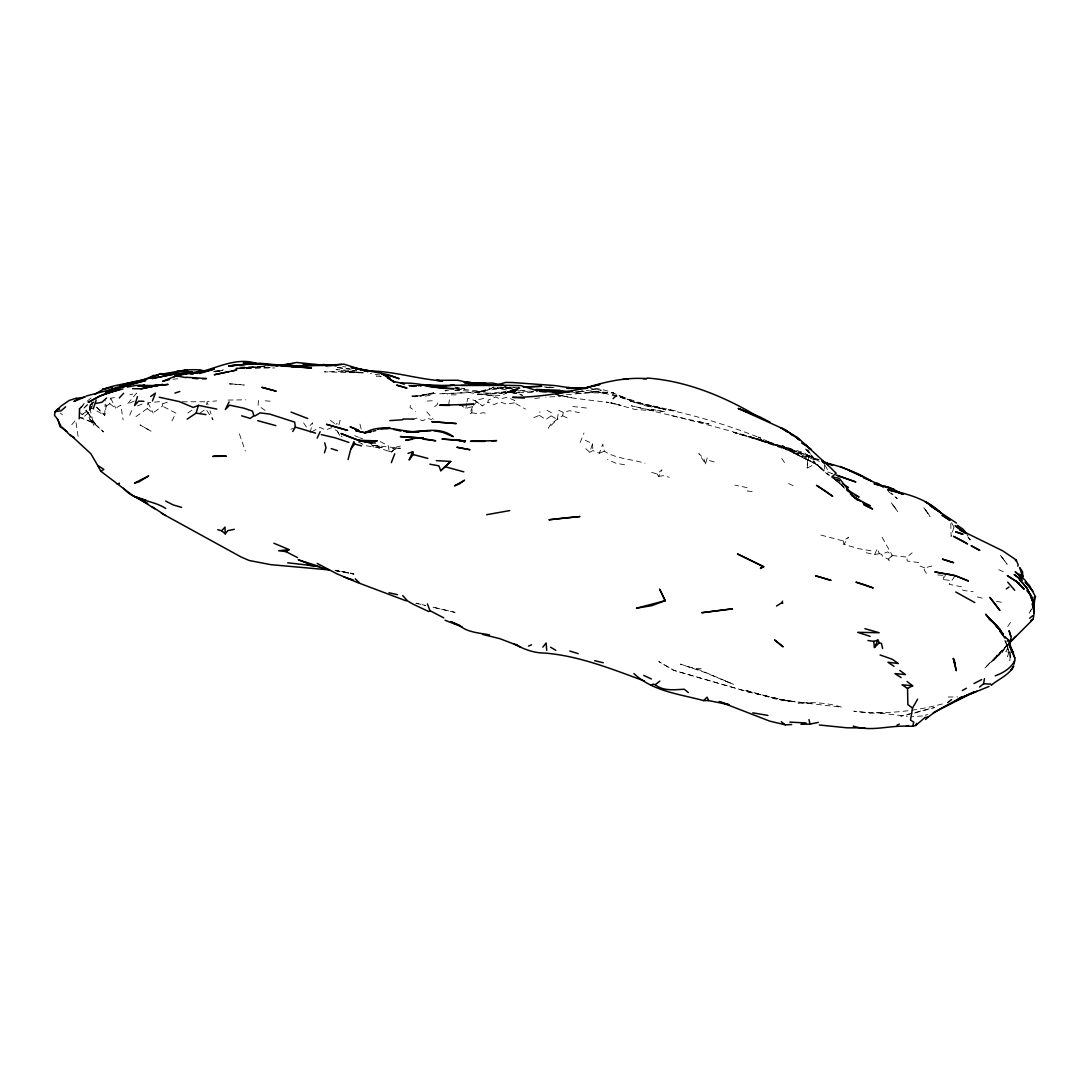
<?xml version="1.0" encoding="UTF-8"?>
<svg xmlns="http://www.w3.org/2000/svg" width="1090" height="1090" viewBox="0 0 1090 1090"><rect width="100%" height="100%" fill="white"/><g stroke="black" fill="none" stroke-linecap="round" stroke-linejoin="round"><path stroke-width="0.75" stroke-dasharray="5 3.75" d="M82.009 414.513L91.737 408.178L104.735 415.29L105.144 404.049M811.941 465.594L807.05 468.182L807.69 458.427L808.725 457.064L804.679 452.8L781.162 446.137L791.435 448.685M258.466 400.398L258.071 405.521L267.268 411.856M1010.866 651.629L1009.817 660.54L1010.403 654.341M136.005 416.584L147.259 408.587L147.94 402.81L159.453 401.651L162.805 403.736L168.95 401.556M472.597 406.556L469.627 414.132L471.738 412.797L472.597 406.556L465.88 408.396L461.819 405.875M807.05 468.182L808.725 457.064L806.164 454.448L814.203 458.032C754.825 435.945 692.927 420.577 631.369 405.834L653.877 410.821L634.966 409.445L611.163 402.769L621.164 405.521L606.449 402.006L608.792 402.523L574.048 398.218L555.723 394.553M96.192 407.088L104.735 415.29L106.166 406.148L105.485 400.616M448.671 404.758L449.502 399.349M206.596 404.69L207.059 401.76L216.651 400.875M106.166 406.148L109.749 403.75L110.662 398.231L117.434 397.114M147.259 408.587L153.063 412.933L162.41 406.093L162.805 403.736M410.358 405.398L410.017 407.442L415.508 411.366M437.553 402.987L437.294 404.499L433.643 407.51M467.092 401.719L467.692 398.381L475.09 400.602L482.352 405.848L487.925 402.183L488.279 400.084L495.528 397.019L500.351 398.885L507.068 397.291L514.821 400.48L514.426 402.85L525.421 409.063M533.896 417.579L539.359 415.344L539.986 411.652M539.359 415.344L545.831 419.582L551.172 415.849L551.663 412.865L546.226 409.894M563.23 412.333L558.898 410.426L557.208 419.405L548.311 428.179L551.172 423.506L562.658 415.753L563.23 412.333L569.62 410.698L579.471 412.701M1009.013 651.929L1007.528 656.507L1008.359 650.485L1007.269 645.989M84.611 416.23L87.445 413.614L90.02 408.75L93.767 425.236L88.562 413.451L90.157 404.131M465.88 408.396L466.779 403.395M91.737 408.178L92.718 403.041M931.923 566.037L924.688 567.822L924.211 569.988L928.217 576.297M79.516 412.306L82.554 414.813L86.219 410.208L89.925 419.405L95.375 424.201L88.562 413.451L90.633 404.676M310.146 432.635L312.571 422.797L308.62 427.239M338.867 424.964L340.135 420.427L335.856 424.501M705.53 463.918L703.745 458.399L698.826 453.59L705.53 463.918L707.778 455.852M953.9 527.328L951.107 536.484L950.725 521.388L955.535 529.59M585.834 448.712L589.745 452.309L592.538 443.698L585.357 440.346M1008.958 643.209L1005.961 651.766L1007.923 647.324M589.745 452.309L592.906 450.592L599.391 453.181L602.784 444.107L604.351 451.233C616.586 459.081 631.492 458.931 644.939 463.291M92.091 401.856L90.102 407.06L92.023 403.232M129.778 415.181L131.413 411.066L133.838 408.328M580.166 442.486L584.022 432.962M866.223 552.78L874.711 554.456L877.273 548.597L879.385 553.666L881.606 554.292L887.669 551.881L892.328 555.546L906.825 557.099L912.139 552.862M949.39 580.275L943.341 579.621L945.97 573.967M171.988 420.944L175.858 413.083L162.41 406.093M657.066 474L658.687 476.439L662.012 469.79L657.066 474L651.084 472.202M89.148 410.685L94.026 401.829M1031.59 608.86L1028.837 613.847L1031.331 609.61M1007.133 644.19L1002.282 652.297L1007.269 644.422L993.63 660.704L1007.187 645.226L999.298 654.818L984.284 668.524L1007.187 645.226M870.937 550.777L859.492 548.842L843.892 544.387L848.674 537.125L843.36 540.967L819.448 534.686M882.096 537.288L892.328 555.546L888.963 560.614L888.214 559.143L882.777 556.649L881.606 554.292M1007.719 626.518L1010.88 621.831M954.854 576.12L949.213 584.308L962.538 586.992L962.892 590.385L973.138 591.72M81.328 407.606L83.821 404.008L92.786 396.528M71.749 424.759L75.632 420.086L78.276 437.608M473.537 405.439L476.357 402.115M80.496 407.755L83.821 404.008L78.916 408.968L83.848 408.137L87.582 404.976M83.848 408.137L88.372 403.273M998.372 654.518L987.295 665.581M372.467 445.251L400.398 448.276L392.673 448.358L398.082 448.181L394.062 449.693L391.324 452.078L376.881 447.418L365.259 445.633L361.131 443.439M888.214 559.143L892.328 555.546M391.324 452.078L394.062 449.693M90.988 404.118L93.577 402.019M1003.645 649.722L996.246 655.553L999.298 654.818M388.871 451.383L391.664 451.819L396.447 447.036L401.801 445.674M187.821 412.974L193.393 409.227M200.056 412.947L205.901 409.104L212.986 419.95L210.016 410.848M109.749 403.75L115.717 408.178L120.813 405.099L123.115 419.827M311.563 431.858L320.038 427.444L325.747 429.991L331.442 427.661L337.192 431.013L342.015 436.927M493.443 386.964C481.739 396.215 467.923 389.498 454.857 390.479M563.162 394.934L560.451 396.324L545.695 397.142M412.497 419.732L416.707 418.042L422.443 420.794L427.743 418.424L431.681 419.65M599.391 453.181L604.351 451.233M137.408 405.916L142.463 403.927M134.165 401.052L127.203 404.322L136.591 393.149L129.86 394.784M290.839 429.242L295.049 427.88M942.305 703.963C913.747 711.566 883.173 714.754 853.783 711.171L870.937 713.282L884.249 712.683L876.564 712.765L907.384 716.266M914.537 713.051L934.484 707.546L900.844 716.144L909.973 714.073M925.178 715.258L927.876 714.536M420.835 395.493L412.647 396.692L436.041 393.122L420.263 395.643L433.725 392.727L415.018 396.76L410.085 395.943L420.835 395.493L426.885 393.994M520.134 388.135L507.572 392.141L511.905 390.711L499.166 393.585L477.379 394.648C492.489 393.027 507.858 389.566 522.56 395.288L510.284 392.332L499.833 392.455L505.283 391.705L519.508 392.781L507.695 391.855L517.573 390.602L499.166 393.585L472.188 392.4L439.256 393.831L469.49 392.645L493.838 395.983L502.054 395.261L512.395 390.193L519.589 387.672L504.357 393.708L519.93 388.149M483.619 398.409L475.09 400.602L482.352 405.848M215.071 371.826L223.218 370.423M213.286 371.377L223.532 369.864M658.687 476.439L663.129 475.649L669.301 477.27M874.711 554.456L879.385 553.666M514.426 402.85L506.537 404.077L499.847 401.91L494.247 404.594L487.925 402.183M219.812 371.268L214.417 371.377L223.941 370.437M578.109 391.692L583.055 390.956M922.481 715.98L912.058 716.621M534.795 398.531L539.564 397.864M430.114 395.479L419.923 396.719M235.59 369.088L248.084 367.534L250.673 367.575L238.628 368.297L274.625 367.957M579.648 391.528L582.7 391.187L579.362 391.419M238.983 368.284L264.202 366.485M172.888 379.197L177.806 378.775M264.257 366.512L235.835 368.229L265.919 366.458M262.213 366.472L238.901 367.153M409.336 386.514L421.544 385.819M412.088 386.405L421.135 385.642M448.399 390.533L445.02 390.779L448.303 390.683M455.17 390.056L463.618 389.457L482.27 391.446L475.54 392.645L484.655 390.888L481.807 391.746L490.963 388.394L475.989 392.277L503.689 387.931L492.939 388.762L518.595 387.182L497.149 387.277L512.668 388.926L506.223 387.086M237.811 368.515L269.993 367.235M566.446 394.73L593.164 392.277L584.948 392.836L613.793 392.931L590.63 391.133L605.631 393.476M427.253 401.052L434.406 400.657M532.383 392.414L524.358 392.836L489.042 387.005M409.063 385.751L412.088 385.601M227.96 400.057L245.836 399.826M456.192 394.853L447.322 394.798M354.741 371.091L346.13 371.281L336.156 369.633L356.866 370.668M579.212 391.719L584.254 391.61L575.425 391.719M948.137 697.014L957.674 696.96M182.234 401.801L207.059 401.76L208.04 404.785M701.211 668.688L694.534 668.647L680.405 664.137L704.249 672.244L733.693 684.425L700.448 670.241L691.85 667.802M380.165 375.069L370.3 373.502M411.598 385.955L421.299 386.119M216.528 371.377L217.523 371.39M373.747 445.36L382.168 447.608L373.965 447.472L369.769 442.594M363.12 372.916L324.398 371.84L348.31 371.363L363.065 372.535M382.168 447.608L376.881 447.418L374.17 445.401M533.541 391.474L515.202 390.097L510.856 388.68L523.418 391.092L533.255 391.732M337.573 367.63L349.727 368.924M269.966 367.453L265.061 367.18L270.048 367.48M572.754 406.502L588.464 408.219M363.174 372.712L345.353 371.704L361.73 372.576M937.85 574.989L943.272 575.329M265.197 400.861L271.805 401.297M586.365 390.465L601.939 392.441L617.104 396.719M337.437 367.521L351.92 369.387M553.965 387.686L545.586 386.977L552.862 387.945M325.556 366.526L328.417 366.799M752.141 491.522L747.495 491.072L747.726 487.721L734.919 485.145M408.505 385.192L421.721 385.588L413.505 385.656M591.597 389.225L601.298 390.247L590.562 388.653M573.544 392.604L581.856 393.49L571.473 391.882M549.237 387.005L552.494 387.386M594.472 388.34C614.951 390.043 631.873 404.254 652.215 407.088L628.262 400.411L634.911 402.387L618.33 395.52L645.961 404.826L665.704 409.922L657.433 406.992L635.361 402.087L676.045 411.025L666.617 409.472C698.649 416.135 730.491 426.176 760.834 438.194L758.422 437.063L775.385 445.006L766.066 440.905L782.688 446.519M454.571 388.49L462.378 389.552L454.734 388.231M982.185 598.11L973.888 596.162M471.738 412.797L477.938 413.737L483.333 412.688L488.838 414.077M342.71 366.512L345.925 367.044M335.202 570.52L353.773 573.681L335.339 570.52M558.175 395.03L574.048 398.218M624.597 464.762L615.836 463.223L607.443 459.585M512.572 390.751L515.611 391.283M454.68 387.059L464.599 388.817L455.852 387.223M544.441 386.95L551.049 388.176M555.859 394.594L565.356 396.379M375.464 445.524L379.81 446.341M335.039 570.561L353.909 574.158L335.938 570.22M996.437 601.326L1001.192 602.266L1001.724 605.754M79.325 417.238L83.331 418.042M671.522 415.549L709.059 423.969L699.453 421.789M416.08 603.274L425.795 605.549L415.985 603.192M664.096 409.254L652.651 406.42L661.303 408.573M733.502 432.362L760.956 439.733L774.431 445.033L757.945 438.875L801.395 453.018L733.502 432.362L760.956 439.733L750.383 437.09L819.367 461.397M709.44 460.566L714.645 462.037M741.84 434.856L806.913 454.966L819.258 459.803M818.277 460.539L767.36 441.981L783.424 448.194L815.17 463.223L801.014 456.819L782.375 445.415L793.888 453.113L807.69 458.427M504.616 386.623L513.226 389.362L504.67 385.846M832.556 473.7L827.882 472.052L831.861 473.591M612.294 394.294L626.777 399.54L618.289 396.379M924.688 567.822L919.783 565.969L918.543 562.549L907.193 561.023L906.825 557.099M79.297 417.47L95.375 423.424L86.914 420.127L92.991 422.47L103.55 431.953L89.925 419.405M354.741 435.7L358.419 437.172M725.136 680.964L728.501 682.326M359.645 437.676L362.67 438.902M806.913 454.966L818.1 459.83L810.933 456.656M998.794 569.675L1004.83 572.427M788.601 483.524L794.024 486.086M562.658 415.753L568.476 418.56M801.831 457.201L818.059 465.062L808.072 459.912L815.783 464.163L828.359 474.94M358.215 441.845L361.866 443.712M380.219 441.586L388.299 445.769L389.198 451.137M793.888 453.113L801.014 456.819M836.929 479.314L839.695 480.799L836.82 479.232M829.64 475.335L826.765 473.769L818.617 465.512L828.618 474.858M551.172 415.849L557.208 419.405M832.092 477.638L838.782 481.889L832.161 477.352M837.324 480.336L833.196 477.611L844.723 488.293M839.177 482.897L834.627 479.573M334.548 423.506L330.624 420.495L332.259 423.124M60.182 413.028L62.512 414.84M888.173 491.304L897.193 498.607L891.47 493.116M806 449.121L815.811 460.253L806.191 449.68M843.374 486.971L839.736 483.633L843.742 487.462L841.017 483.851M97.092 407.496L104.735 415.29M805.701 449.039L810.769 454.666L807.785 449.353M426.803 411.816L433.22 419.241M843.742 487.462L839.014 481.276M837.393 479.055L840.118 482.652M967.77 536.73L970.059 539.904L967.498 534.781M86.219 410.208L88.562 413.451M781.707 458.427L784.895 463.127M303.606 422.92L307.339 428.479M968.288 537.152L970.059 539.904L967.143 534.904M825.103 465.512L827.514 469.558M337.192 431.013L341.184 437.935M110.662 398.231L115.717 408.178M147.94 402.81L153.063 412.933M1009.272 653.55L1010.362 657.583L1009.463 651.67M1004.68 640.634L1006.629 644.653M239.391 433.875L245.304 450.974M1006.847 644.694L1005.552 640.797L1008.359 650.485L1006.888 644.776M359.945 424.146L361.294 429.528M843.36 540.967L843.892 544.387M592.538 443.698L592.906 450.592M824.299 464.149L824.653 471.166M943.286 576.76L943.341 579.621M803.112 702.914L798.125 703.35C812.827 701.824 827.814 702.818 841.971 707.247L788.656 701.115L748.667 692.027L673.784 670.35L658.81 661.562L673.784 670.35L748.667 692.027L788.656 701.115L813.549 703.527L803.112 702.914M232.238 383.966L229.336 383.884L244.296 385.043L232.238 383.966M794.46 701.538L774.731 698.84L744.484 690.011L773.205 697.886L789.828 701.279L779.8 699.712L794.46 701.538M381.064 376.513L376.322 376.077L381.05 376.554M493.838 395.983L485.513 394.648L493.838 395.983M652.965 409.554L650.894 409.336L665.322 411.925L652.965 409.554M454.966 612.362L432.28 607.062L454.966 612.362M809.461 455.933L806.164 454.448L815.456 459.203L809.461 455.933M151.06 431.218L139.97 424.882L151.06 431.218M821.22 468.932L813.208 460.825L821.22 468.932M926.99 511.428L923.23 507.082L930.043 516.728L926.99 511.428M1003.536 559.156L999.857 554.619L1007.133 564.266L1003.536 559.156M894.345 506.755L890.925 502.327L897.847 511.782L894.345 506.755"/><path stroke-width="1.5" d="M1033.865 606.176L1033.211 600.617L1030.677 595.644M79.229 418.792L79.556 408.682M1022.761 577.319L1022.543 571.678L1019.586 567.549L1022.788 576.596L1021.507 572.196M917.644 699.167L912.521 708.01L910.531 720.081L913.815 722.22L912.602 726.281L906.24 726.117M93.358 408.587L96.192 400.057M229.104 401.883L225.344 409.486L229.581 405.167L243.956 408.191L252.499 411.121L253.875 415.617L250.305 418.424L241.612 415.808M688.376 692.572L684.302 689.248C674.656 689.657 663.197 691.414 655.294 684.724L659.832 681.087M979.501 687.027L983.575 683.798L984.461 678.661M1033.347 605.645L1035.5 596.707L1029.246 585.248L1025.322 582.006L1032.721 591.08L1025.322 582.006L1027.298 584.24M1015.648 636.396L1009.217 643.168L1033.088 619.297C1035.241 609.651 1034.982 597.565 1027.012 590.617L1029.818 594.05M1013.986 664.219L1015.035 658.742L1010.73 647.678L1013.4 652.91M348.064 459.571L350.748 449.189L353.937 441.682L354.713 444.025L350.748 449.189M1017.815 566.241L1018.196 564.824L1016.152 559.947L1002.609 550.777L959.854 529.835L963.615 531.756L955.181 525.653L962.456 531.579M187.153 419.146L196.118 413.137L198.421 405.357L216.801 409.091M324.439 452.813L325.992 447.758L324.697 442.84M1009.245 644.354L1011.179 637.432L1009.068 630.674L1010.757 636.069M137.49 396.596L134.588 405.575L138.594 401.134L143.866 401.311M152.45 400.943L155.448 393.108L150.611 396.46M391.351 462.623L394.73 453.808M1013.605 666.194L1011.029 670.364L1013.605 666.194C1009.19 675.146 998.467 678.988 991.219 685.31M412.756 451.751L409.104 460.021L413.124 454.544L412.756 451.751L408.014 453.413M912.602 726.281L915.723 725.45L916.69 723.338M317.135 438.098L320.133 431.763M867.994 640.498L873.717 641.383L874.439 647.514L877.981 640.089L879.221 642.759L881.374 643.359L882.641 648.468M1014.654 660.826C1010.907 668.388 1002.882 673.034 995.211 675.841M292.788 431.49L295.336 427.076L294.654 422.116L269.802 414.105L260.06 412.865L255.019 415.944L253.875 415.617M776.543 606.013L781.625 602.838L782.606 601.162M542.834 647.119L546.131 642.991L546.703 650.389M217.7 529.672L221.665 530.775L225.249 533.855L227.837 530.639L234.35 529.304M429.842 464.19L438.902 465.852L440.728 470.717L450.756 461.438L436.313 460.634M221.665 530.775L225.017 527.083L225.249 533.855M119.273 397.973L123.661 393.272M1015.389 560.75L1016.152 559.947M613.125 398.64L616.463 395.302M633.889 673.566C652.883 691.469 679.629 694.044 703.609 700.598L707.029 697.191L708.677 700.584L729.305 704.767L719.1 701.524L769.608 721.09L785.277 724.836L791.681 724.537M874.439 647.514L879.221 642.759M440.728 470.717L444.066 467.624M446.3 465.566L450.756 461.438M106.602 397.986L101.97 402.251L95.757 403.436M1029.668 618.289L1032.625 615.714M915.723 725.45L925.097 717.411L927.903 717.097M65.659 406.843L61.095 410.767L55.099 411.707L54.5 415.331L58.124 419.854L59.936 426.585L66.844 431.368M95.048 394.498C111.725 381.377 135.678 385.806 153.881 375.192M1007.16 641.206L1008.563 640.034L1004.803 636.56M947.714 702.587L951.529 699.671M1006.315 588.913L1009.027 587.033M925.546 719.482C936.187 709.454 949.921 704.467 961.898 696.81L954.922 701.333L973.874 692.082L961.434 697.559M289.204 549.646L278.618 550.736L285.948 551.622L289.204 549.646L273.863 543.229M651.234 685.229L653.101 684.111L655.294 684.724M97.691 465.457L100.743 471.207L103.85 469.368L97.691 465.457L90.906 453.767L70.346 434.774M973.97 683.539L981.668 679.588M962.375 690.529L966.38 688.24M1030.663 620.632L1033.088 619.297M912.643 685.787L902.029 684.793L907.548 688.43L912.643 685.787L907.057 681.509M443.794 617.88L430.019 610.713L428.534 611.463L413.219 604.242L407.537 600.931L402.755 595.603M1034.028 597.443L1035.5 596.707M933.258 712.724L969.201 694.494L989.039 686.468M800.932 724.278L810.074 724.101L818.358 722.384M897.056 725.136L899.318 724.114M119.232 386.378C130.337 380.832 143.28 381.35 154.617 376.214L149.821 377.93L160.625 373.611L165.762 374.061M528.473 646.084L531.552 644.776M969.024 694.521L976.994 691.183M149.821 377.93L157.709 374.688M967.525 695.134L961.516 697.614L967.675 695.12M198.421 405.357L193.271 407.456L179.291 401.583L159.235 397.223M105.662 391.787L117.747 387.045M105.458 391.978L111.098 390.002M174.918 393.068L179.809 391.487M77.145 397.905L69.256 400.425L61.081 406.052L55.099 411.707L57.157 409.486L59.528 409.145M140.923 388.817L152.641 386.473L140.923 388.817L132.53 388.667M199.756 373.489L214.335 368.951L207.318 371.077L190.341 373.775L193.243 373.843M873.717 641.383L877.981 640.089M498.716 384.484L505.733 382.399L512.763 382.536L554.687 385.547L571.174 387.958L587.714 388.135M115.254 390.588L98.604 396.542L88.181 402.36L102.46 394.88L119.028 389.661L107.038 393L122.898 388.98M423.261 431.177L406.911 432.212L418.887 431.872C400.221 432.444 382.931 422.43 364.728 432.866L371.24 431.545L364.578 432.675L355.871 430.714L364.578 432.675L370.927 431.613M118.32 387.795L145.76 380.478L86.219 396.024M169.604 379.497L162.587 381.337L176.09 375.859L185.995 377.617M189.578 373.57L175.667 374.347L204.375 371.785L192.671 373.407C213.831 370.314 234.554 356.267 256.463 363.433M140.011 386.255L144.643 385.22L137.953 386.378M372.971 431.177L375.737 430.591M228.682 371.717L214.267 374.756L236.694 370.014L231.884 371.036M127.353 387.114L135.991 385.342L158.173 385.615L150.706 386.037L138.866 385.601L150.025 386.051L168.133 384.402L161.47 385.301M108.21 388.135L102.446 389.239L112.542 387.304M192.671 373.407L199.797 372.031L162.982 373.938L181.826 374.32L167.383 373.829M486.699 514.698L509.725 510.583M154.984 375.805L158.064 375.301M643.277 378.775L646.656 378.666C625.96 377.072 605.4 381.691 585.78 387.904L599.827 384.443C571.296 391.623 542.03 397.414 512.532 397.346L524.317 398.123M281.424 365.559L285.335 365.014L280.348 365.627M153.145 385.833L162.887 384.484L150.706 386.037M403.94 431.422C420.631 433.316 438.126 425.1 453.236 436.64L442.649 432.321L433.67 430.632M412.034 439.379L405.616 440.237L417.77 437.771L435.714 440.782L423.152 439.134M159.603 374.32C175.04 372.63 190.328 367.003 205.942 371.254M377.481 429.119L389.675 427.512M286.071 365.382L283.1 365.75L301.739 366.09L282.337 365.777M283.019 366.049L311.468 368.038L259.665 363.229L228.709 365.968L237.061 365M228.709 365.968L255.155 363.379L243.397 362.207L254.692 363.529M271.124 365.627L285.498 365.205M451.056 385.56L439.079 386.473M335.597 364.959L329.48 365.531L343.881 364.155L367.875 371.608L359.918 369.619M293.047 363.57L275.77 365.681M542.111 391.419L572.046 391.61M381.146 428.874L387.986 428.738M484.995 441.409L470.485 441.286L496.604 440.619L491.631 440.959M567.658 392.196L552.794 392.182M389.798 420.617L402.646 419.773M291.425 366.731L320.664 364.891L336.224 365.314M421.898 431.258L430.931 430.727M567.209 392.305L560.969 392.645L535.939 390.302L537.316 390.806L520.856 385.628L475.635 384.675L477.979 385.07L457.855 380.233L436.627 380.342L442.526 380.982M459.285 404.949L473.946 404.227L439.556 405.262L449.502 405.425M485.513 383.149L475.472 383.353M523.159 386.964L541.798 386.296L523.568 386.991M567.795 387.55L586.175 388.367M341.715 364.401L332.505 364.809L335.761 365.245M202.263 378.761L206.446 378.584L186.24 377.276M566.773 388.367L585.126 388.544M336.401 365.341L285.28 365.845L270.797 364.905M622.99 379.361L628.058 379.211M908.719 726.267C890.162 725 871.36 732.099 853.252 726.131M454.244 385.26L427.198 385.683M286.942 365.014L283.822 365.027L296.589 362.48L317.885 364.605M364.442 371.022C390.86 370.028 416.298 379.197 442.554 380.86M365.218 370.995L372.521 370.954L364.7 370.804M703.609 700.598L708.677 700.584M427.212 385.56L437.036 385.955L422.811 385.233M402.891 419.037L413.887 419.023M864.888 727.861L847.094 727.82L819.38 725M453.753 385.329L450.892 385.288L502.054 385.329L461.002 385.451M475.799 383.285L486.726 383.734M983.575 683.798L990.742 684.057M536.266 389.471L559.838 390.261M464.735 382.263L480.526 383.557L478.278 383.476L492.271 383.026L503.376 385.342M427.307 385.683L446.26 386.024L422.416 384.62M806.028 722.929L789.923 722.139M321.25 364.769L336.374 365.491L333.077 364.878M317.176 563.407L336.619 573.667L358.583 583.014M465.048 382.331L480.526 383.557M539.7 391.46L546.254 391.814M262.745 364.373L265.974 364.591M437.594 386.378L426.803 385.642M569.988 391.664L560.233 391.201L566.882 391.896M322.994 364.496L336.374 365.463M375.41 442.949C363.215 443.126 352.138 437.73 340.993 433.548L358.733 440.483L371.717 443.031M271.219 365.109L277.936 365.668M192.712 378.325L197.794 378.748M386.092 375.369L390.82 375.805L399.172 378.666L387.304 374.469L351.048 367.603M206.705 371.186L199.32 370.477L204.062 371.104M647.16 378.026C686.25 380.928 723.678 396.229 757.073 416.107L738.393 408.518L785.985 430.141L799.447 439.924L796.776 438.166M465.457 382.086L471.316 382.672L469.136 382.454M328.908 569.879L270.797 564.661L249.215 560.492L241.258 557.085L165.448 515.434L151.892 506.523M307.489 565.083L316.454 566.119M287.706 562.781L316.277 566.105M309.11 364.51L302.775 363.719L308.579 364.523M196.118 413.137L205.969 414.622M355.558 368.679L372.644 371.349L351.906 367.562M767.878 715.422L752.781 712.833M468.55 383.625L478.224 385.301L464.326 382.536M478.224 385.301L464.531 382.59M489.546 634.925C479.164 632.827 467.678 632.568 459.231 625.319L451.015 621.75L459.517 625.469M482.598 634.407L499.901 638.686L516.823 645.171M321.264 434.61L335.379 437.894L348.895 442.445M393.613 429.378L400.997 431.081M881.687 485.663L863.539 477.57L871.619 481.112C856.917 472.433 840.717 465.921 823.89 462.651M389.021 592.742L397.496 594.704M422.252 384.893L431.422 387.073L453.971 388.694C435.837 389.253 419.364 381.813 401.215 383.285L404.485 383.857L392.55 381.241L394.403 382.004L387.291 377.562L394.526 382.195M594.649 660.69L603.233 662.734M444.447 466.561L463.836 471.847M413.124 454.544L427.839 458.386M351.961 367.63L356.73 368.829M823.876 462.8L832.637 465.076L823.032 462.133M275.825 425.645L257.731 420.658M825.239 463.127L829.545 464.299L823.1 462.146M295.336 427.076L315.609 433.139M354.713 444.025L361.458 445.878M781.625 602.838L782.865 603.192M864.888 628.685L879.18 632.718L857.653 632.323L870.147 636.356M329.275 569.92L310.01 564.416L298.183 559.742L319.629 566.636M181.648 507.395L173.147 504.902L165.666 501.073M347.247 578.381L352.983 580.112M569.757 651.057L578.177 653.619M880.066 654.967L892.328 659.287L898.31 663.524L887.928 662.243L893.977 666.29M165.707 508.471C152.655 499.792 133.798 500.978 123.552 488.293M862.49 476.562L849.328 470.485L862.626 476.589M291.057 412.102L307.734 418.533M100.743 471.207L133.62 496.195L145.937 500.16M462.201 626.982L445.061 620.237M343.977 577.032L352.819 579.921M331.224 448.59L337.396 450.606M884.889 486.263L894.209 489.492L874.044 483.783L889.045 487.325L903.01 494.07M836.207 475.158L855.868 481.984L837.215 475.363M644.354 680.978C612.076 669.165 578.954 655.744 544.469 653.046C533.678 653.06 523.677 649.081 514.289 644.122M738.393 408.518L760.207 417.048L770.194 422.334M406.229 600.89L360.136 583.504L355.245 578.804M876.864 483.047L879.153 484.001M862.626 502.694L870.324 505.964L854.206 497.204L850.268 493.661L857.694 500.092L854.206 497.204L839.246 478.333L831.82 476.916L836.125 473.224L831.084 468.223L797.757 437.649L780.753 427.648L787.43 432.022M840.145 466.466L849.328 470.485M902.861 494.465L894.59 490.677L903.051 493.961L887.669 489.764C907.112 493.579 926.841 498.947 941.392 513.24L933.299 507.286L941.392 513.24M643.768 675.405L651.384 678.975M854.683 494.833L859.07 497.067L846.521 489.206M285.948 551.622L297.543 557.617M845.731 486.276L848.361 487.625L842.843 483.974M133.62 496.195L147.695 503.648L137.585 497.735M74.433 437.703L70.469 435.591L61.912 427.021M161.334 513.145L165.448 515.434M955.767 592.006L974.814 602.579M516.006 644.422L520.666 647.133M550.586 647.242L555.818 650.308M154.984 509.003L136.141 496.89M901.117 677.571L894.945 673.606L905.49 674.574L899.795 670.418M846.998 490.473L849.192 491.89M852.107 495.555L860.269 500.909L852.107 495.555L855.159 498.266M938.776 511.333L930.274 505.733L956.502 523.064M790.1 433.779L792.771 435.537M957.538 525.394L963.219 529.359M912.521 708.01L907.875 704.644L907.548 688.43M781.244 721.675L785.277 724.836M880.448 485.036L883.023 487.135M1007.705 582.128L1014.722 590.303M1003.304 635.157L1000.075 631.287L1004.994 638.195M990.824 620.578L985.646 614.229L997.187 626.764M966.585 533.65L963.86 530.258L964.459 533.078M1003.154 634.53L996.001 625.006L988.603 618.112L999.68 628.739L1003.154 634.53L996.001 625.006L997.772 627.731M1028.442 585.303L1024.873 579.88L1015.24 571.8L1022.693 578.599L1019.559 574.13L1021.194 578.681M997.459 627.649L995.238 624.12L996.791 626.709M57.402 419.269L60.822 425.795M1013.482 653.305L1010.73 647.678L1014.776 657.679M1012.569 652.093L1009.967 646.643L1012.283 651.834M1008.713 643.631L1012.692 652.665L1008.563 640.034M1010.008 646.506L1012.692 652.665M953.328 658.469L956.325 670.554L953.328 658.469L955.303 663.333M427.403 603.914L430.019 610.713M1030.418 595.617L1032.189 600.304M1030.595 595.957L1033.892 605.318M808.944 719.618L810.074 724.101M1033.974 599.2L1034.478 602.457M761.583 566.936L760.452 568.53L763.722 566.732L737.576 553.993L763.722 566.732L761.583 566.936M464.435 480.322L459.49 483.865L454.503 485.854L464.435 480.322M78.957 398.204L73.916 401.447L85.184 396.883L78.957 398.204M148.54 475.989L138.866 481.93L134.438 483.115L148.54 475.989M119.41 483.361L117.434 484.328L119.41 483.361M665.2 600.658L651.725 605.672L636.465 608.206L665.2 600.658L659.695 589.308L665.2 600.658M119.927 387.536L110.213 390.533L130.814 384.879L119.927 387.536M184.033 373.638L173.882 376.622L186.976 373.584L184.033 373.638M165.367 375.832L151.892 378.543L176.594 373.598L165.367 375.832M184.51 370.368L176.403 371.663L187.425 370.3L184.51 370.368M248.425 363.624L243.016 364.346L254.965 363.474L273.658 365.123L248.425 363.624M732.385 608.833L701.919 612.689L732.385 608.833M218.872 455.688L212.809 456.41L226.42 456.206L218.872 455.688M564.034 518.05L548.91 519.78L579.907 516.551L564.034 518.05M376.99 440.823L358.733 440.483L376.99 440.823M423.233 438.085L400.493 436.586L423.233 438.085M456.151 423.547L431.967 421.694L456.151 423.547M457.214 440.019L441.941 439.038L465.457 441.014L457.214 440.019L464.994 441.763L457.214 440.019M184.714 371.322L182.221 371.104L192.235 372.044L184.714 371.322M949.349 574.403L934.798 571.964L955.399 575.738L968.261 580.902L955.399 575.738L949.349 574.403M461.356 448.099L456.846 447.241L470.008 449.734L461.356 448.099M275.974 391.119L262.022 387.386L275.974 391.119M830.784 580.289L815.565 575.793L830.784 580.289M961.012 533.61L955.589 531.811L963.015 534.264L961.012 533.61M406.747 388.04L396.828 385.192L406.747 388.04M942.564 559.184L953.532 562.644L942.564 559.184M864.588 584.771L855.923 582.155L873.226 587.96L864.588 584.771M347.478 430.346L326.591 424.378L347.478 430.346M354.85 428.683L350.054 426.776L358.801 430.564L354.85 428.683M826.166 462.651L821.833 460.879L828.564 464.749L826.166 462.651M872.504 508.921L864.002 504.725L872.504 508.921M805.551 444.761L801.804 442.908L810.892 449.23L805.551 444.761M963.792 541.58L953.477 536.348L967.566 543.965L963.792 541.58M979.624 550.273L971.313 545.817L979.624 550.273M386.678 376.254L381.405 373.557L390.125 378.353L386.678 376.254M1016.452 581.297L1007.296 575.615L1019.532 583.654L1016.452 581.297M825.075 490.786L816.505 485.322L832.678 496.304L825.075 490.786M946.406 517.968L941.951 515.12L949.99 520.461L946.406 517.968M928.639 503.921L925.056 501.618L932.89 506.755L928.639 503.921M1018.7 577.891L1014.15 574.512L1022.12 580.466L1018.7 577.891M782.974 646.683L774.649 640.021L782.974 646.683M1020.935 585.848L1016.902 582.074L1024.178 589.213L1020.935 585.848M1022.72 582.973L1019.259 579.458L1026.78 587.878L1031.944 598.042L1026.78 587.878L1022.72 582.973M996.069 605.372L989.843 597.361L999.898 610.495L996.069 605.372M1033.62 608.615L1032.312 603.697L1034.219 613.288L1033.62 608.615"/></g></svg>
